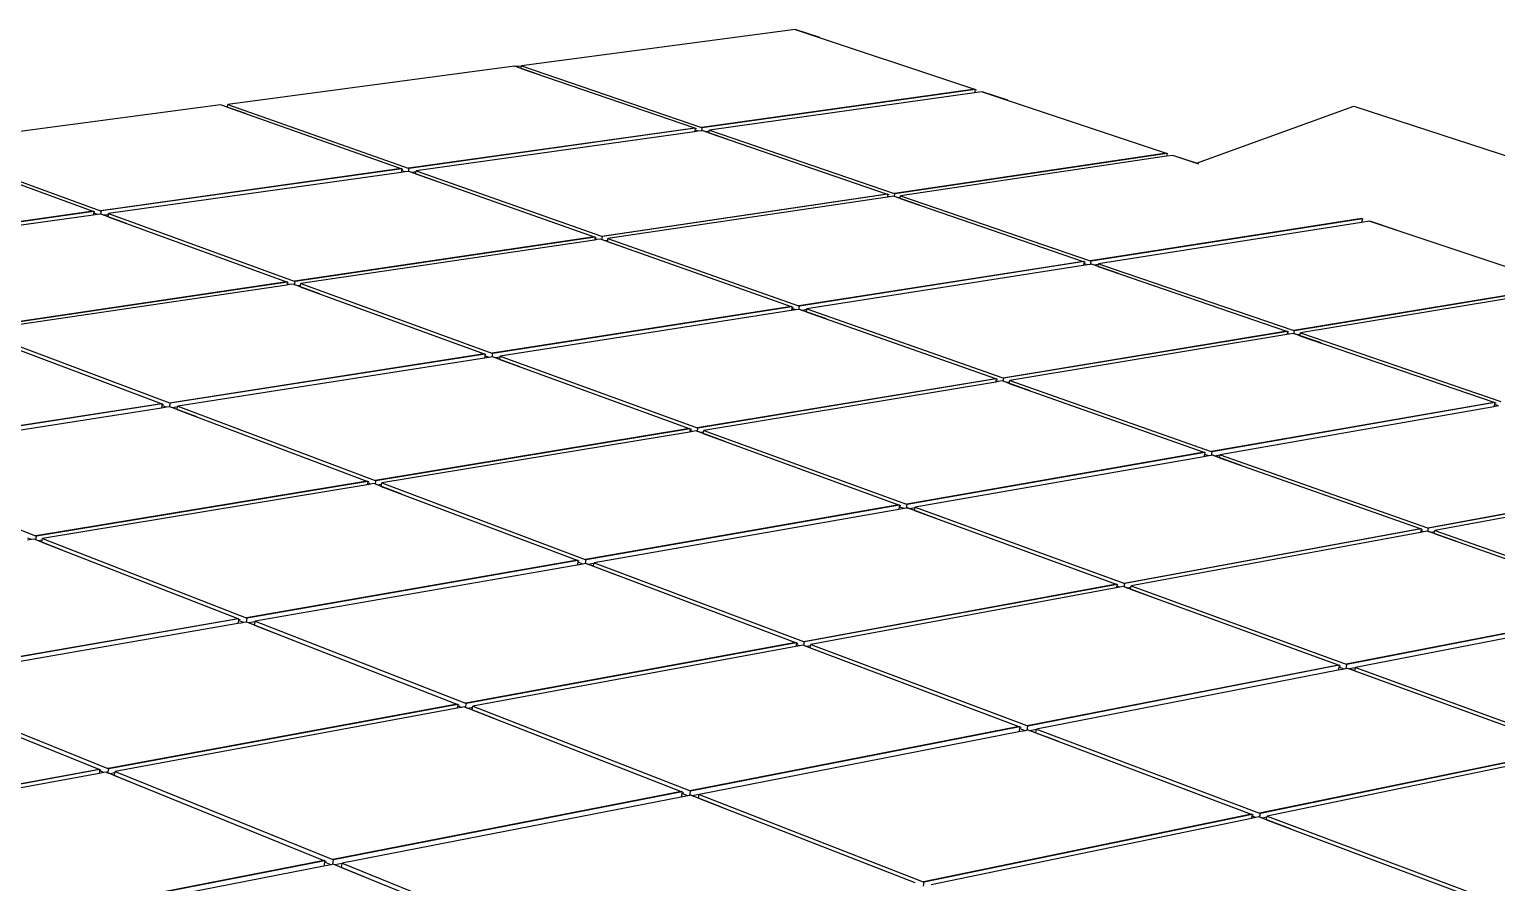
# Model space of a CAD drawing. Header units: inches. Extents: x -1381 to 1917, y -1058 to 799.
# Drawn here: x 354.7 to 771.7, y 556.3 to 798.9 of the extents above; entities that cross this region are included whole.
import ezdxf

# ---------------------------------------------------------------- set-up
doc = ezdxf.new("R2010")
doc.units = ezdxf.units.IN
doc.header["$MEASUREMENT"] = 0

msp = doc.modelspace()

# ---------------------------------------------------------------- linework, layer by layer
for p, q in [((572.34, 798.89), (494.59, 788.53)), ((572.34, 798.89), (623.28, 781.88)), ((579.37, 796.54), (572.34, 798.89)), ((492.59, 788.41), (411.12, 777.55)), ((492.59, 788.41), (494.59, 788.53)), ((494.45, 787.77), (492.59, 788.41)), ((492.59, 788.41), (492.59, 788.41)), ((499.64, 785.98), (492.59, 788.41)), ((494.45, 787.77), (494.59, 788.53)), ((494.59, 788.53), (545.7, 770.99)), ((494.45, 787.77), (543.7, 770.86)), ((623.35, 781.85), (545.78, 770.97)), ((623.51, 781.8), (545.94, 770.91)), ((623.32, 780.82), (547.95, 770.22)), ((623.3, 781.87), (623.35, 781.85)), ((623.51, 781.8), (623.32, 780.82)), ((625.51, 781.13), (623.32, 780.82)), ((623.35, 781.85), (623.47, 781.81)), ((623.47, 781.81), (623.51, 781.8)), ((623.51, 781.8), (623.59, 781.78)), ((623.76, 781.72), (623.82, 781.7)), ((625.51, 781.13), (677.8, 763.67)), ((632.73, 778.72), (625.52, 781.13)), ((409.04, 777.42), (323.6, 766.05)), ((410.99, 776.74), (409.04, 777.42)), ((409.04, 777.42), (409.04, 777.42)), ((416.11, 774.93), (409.04, 777.42)), ((410.99, 776.74), (411.12, 777.55)), ((410.99, 776.74), (460.29, 759.31)), ((411.12, 777.55), (462.38, 759.45)), ((686.38, 760.8), (731.14, 777.04)), ((731.14, 777.04), (1233.79, 612.88)), ((543.78, 770.84), (462.45, 759.43)), ((543.94, 770.78), (462.61, 759.37)), ((543.75, 769.78), (464.63, 758.66)), ((543.72, 770.86), (543.78, 770.84)), ((543.84, 770.25), (543.75, 769.78)), ((544.78, 769.93), (543.75, 769.78)), ((543.78, 770.84), (543.9, 770.79)), ((543.94, 770.78), (543.84, 770.25)), ((544.78, 769.93), (543.84, 770.25)), ((543.9, 770.79), (543.94, 770.78)), ((543.94, 770.78), (544.01, 770.76)), ((544.19, 770.69), (544.25, 770.67)), ((545.78, 770.07), (544.78, 769.93)), ((545.78, 770.97), (545.7, 770.99)), ((545.94, 770.91), (545.78, 770.97)), ((545.78, 770.07), (545.94, 770.91)), ((545.95, 770.09), (545.78, 770.07)), ((546.87, 769.77), (545.95, 770.09)), ((545.95, 770.09), (545.95, 770.09)), ((553.19, 767.6), (545.95, 770.09)), ((547.89, 769.92), (546.87, 769.77)), ((547.81, 769.45), (546.87, 769.77)), ((547.81, 769.45), (547.89, 769.92)), ((547.81, 769.45), (598.44, 752.07)), ((547.89, 769.92), (547.95, 770.22)), ((547.95, 770.22), (600.45, 752.21)), ((323.47, 765.17), (372.77, 747.2)), ((323.6, 766.05), (374.94, 747.34)), ((677.87, 763.65), (600.53, 752.19)), ((678.04, 763.59), (600.69, 752.13)), ((677.82, 763.67), (677.87, 763.65)), ((677.87, 763.65), (678, 763.6)), ((678.04, 763.59), (677.88, 762.81)), ((678, 763.6), (678.04, 763.59)), ((678.04, 763.59), (678.11, 763.57)), ((678.3, 763.51), (678.36, 763.49)), ((460.37, 759.29), (375.02, 747.32)), ((460.53, 759.23), (375.18, 747.26)), ((460.31, 759.31), (460.37, 759.29)), ((460.37, 759.29), (460.49, 759.24)), ((460.53, 759.23), (460.44, 758.73)), ((460.49, 759.24), (460.53, 759.23)), ((460.53, 759.23), (460.6, 759.2)), ((460.78, 759.14), (460.84, 759.12)), ((462.45, 759.43), (462.38, 759.45)), ((462.61, 759.37), (462.45, 759.43)), ((462.47, 758.51), (462.61, 759.37)), ((677.88, 762.81), (602.28, 751.58)), ((679.62, 763.06), (677.88, 762.81)), ((686.38, 760.8), (679.62, 763.06)), ((687.03, 760.59), (679.62, 763.06)), ((460.35, 758.21), (377.2, 746.52)), ((460.44, 758.73), (460.35, 758.21)), ((461.46, 758.37), (460.35, 758.21)), ((461.46, 758.37), (460.44, 758.73)), ((462.47, 758.51), (461.46, 758.37)), ((462.54, 758.52), (462.47, 758.51)), ((463.47, 758.19), (462.54, 758.52)), ((462.54, 758.52), (462.54, 758.52)), ((469.81, 755.95), (462.54, 758.52)), ((464.58, 758.35), (463.47, 758.19)), ((464.49, 757.83), (463.47, 758.19)), ((464.49, 757.83), (464.58, 758.35)), ((464.49, 757.83), (515.21, 739.9)), ((464.58, 758.35), (464.63, 758.66)), ((464.63, 758.66), (517.31, 740.05)), ((598.52, 752.04), (517.38, 740.03)), ((598.68, 751.99), (517.55, 739.97)), ((598.53, 751.18), (519.14, 739.41)), ((598.46, 752.07), (598.52, 752.04)), ((598.52, 752.04), (598.65, 752)), ((598.58, 751.45), (598.53, 751.18)), ((599.11, 751.27), (598.53, 751.18)), ((598.68, 751.99), (598.58, 751.45)), ((599.11, 751.27), (598.58, 751.45)), ((598.65, 752), (598.68, 751.99)), ((598.68, 751.99), (598.76, 751.96)), ((598.94, 751.9), (599, 751.88)), ((600.27, 751.44), (599.11, 751.27)), ((600.54, 751.35), (600.27, 751.44)), ((600.27, 751.44), (600.27, 751.44)), ((607.71, 748.89), (600.27, 751.44)), ((600.53, 752.19), (600.45, 752.21)), ((600.69, 752.13), (600.53, 752.19)), ((600.54, 751.35), (600.69, 752.13)), ((601.6, 750.99), (600.54, 751.35)), ((602.18, 751.07), (601.6, 750.99)), ((602.13, 750.81), (601.6, 750.99)), ((602.13, 750.81), (602.18, 751.07)), ((602.13, 750.81), (654.19, 732.93)), ((602.18, 751.07), (602.28, 751.58)), ((602.28, 751.58), (656.2, 733.08)), ((372.84, 747.17), (283.17, 734.59)), ((373, 747.11), (283.32, 734.53)), ((372.79, 747.19), (372.84, 747.17)), ((372.84, 747.17), (372.97, 747.12)), ((372.93, 746.64), (372.84, 746.07)), ((373, 747.11), (372.93, 746.64)), ((374.03, 746.23), (372.93, 746.64)), ((372.97, 747.12), (373, 747.11)), ((373, 747.11), (373.08, 747.08)), ((373.26, 747.02), (373.32, 747)), ((375.02, 747.32), (374.94, 747.34)), ((375.18, 747.26), (375.02, 747.32)), ((375.04, 746.37), (375.18, 747.26)), ((377.15, 746.2), (377.2, 746.52)), ((377.2, 746.52), (430, 727.29)), ((372.84, 746.07), (285.35, 733.77)), ((374.03, 746.23), (372.84, 746.07)), ((375.02, 746.37), (374.03, 746.23)), ((375.04, 746.37), (375.02, 746.37)), ((375.02, 746.37), (375.02, 746.37)), ((382.31, 743.72), (375.02, 746.37)), ((375.95, 746.04), (375.04, 746.37)), ((377.15, 746.2), (375.95, 746.04)), ((377.06, 745.63), (375.95, 746.04)), ((377.06, 745.63), (377.15, 746.2)), ((377.06, 745.63), (427.82, 727.13)), ((733.37, 745.11), (656.28, 733.06)), ((733.53, 745.06), (656.45, 733)), ((733.31, 743.99), (658.57, 732.27)), ((733.31, 745.13), (733.37, 745.11)), ((733.53, 745.06), (733.31, 743.99)), ((735.65, 744.35), (733.31, 743.99)), ((733.37, 745.11), (733.5, 745.07)), ((733.5, 745.07), (733.53, 745.06)), ((733.53, 745.06), (733.61, 745.03)), ((733.8, 744.97), (733.86, 744.95)), ((735.65, 744.35), (790.77, 725.94)), ((743.25, 741.81), (735.65, 744.35)), ((515.29, 739.88), (430.08, 727.26)), ((515.46, 739.82), (430.25, 727.2)), ((515.31, 739), (431.84, 726.62)), ((515.23, 739.9), (515.29, 739.88)), ((515.29, 739.88), (515.42, 739.83)), ((515.36, 739.31), (515.31, 739)), ((515.97, 739.1), (515.31, 739)), ((515.46, 739.82), (515.36, 739.31)), ((515.97, 739.1), (515.36, 739.31)), ((515.42, 739.83), (515.46, 739.82)), ((515.46, 739.82), (515.53, 739.79)), ((515.72, 739.73), (515.78, 739.71)), ((517.05, 739.26), (515.97, 739.1)), ((517.4, 739.13), (517.05, 739.26)), ((517.05, 739.26), (517.05, 739.26)), ((524.52, 736.62), (517.05, 739.26)), ((517.38, 740.03), (517.31, 740.05)), ((517.55, 739.97), (517.38, 740.03)), ((517.4, 739.13), (517.55, 739.97)), ((518.38, 738.78), (517.4, 739.13)), ((519.05, 738.88), (518.38, 738.78)), ((518.99, 738.57), (518.38, 738.78)), ((518.99, 738.57), (519.05, 738.88)), ((518.99, 738.57), (571.19, 720.12)), ((519.05, 738.88), (519.14, 739.41)), ((519.14, 739.41), (573.28, 720.28)), ((654.27, 732.91), (573.36, 720.26)), ((654.44, 732.85), (573.53, 720.2)), ((654.22, 731.75), (575.66, 719.44)), ((654.21, 732.93), (654.27, 732.91)), ((654.33, 732.31), (654.22, 731.75)), ((655.4, 731.94), (654.22, 731.75)), ((654.27, 732.91), (654.4, 732.86)), ((654.44, 732.85), (654.33, 732.31)), ((655.4, 731.94), (654.33, 732.31)), ((654.4, 732.86), (654.44, 732.85)), ((654.44, 732.85), (654.52, 732.82)), ((654.71, 732.76), (654.77, 732.74)), ((656.27, 732.07), (655.4, 731.94)), ((656.28, 733.06), (656.2, 733.08)), ((656.27, 732.07), (656.45, 733)), ((656.56, 732.12), (656.27, 732.07)), ((656.45, 733), (656.28, 733.06)), ((657.35, 731.85), (656.56, 732.12)), ((656.57, 732.12), (656.56, 732.12)), ((664.21, 729.5), (656.57, 732.12)), ((658.53, 732.04), (657.35, 731.85)), ((658.42, 731.48), (657.35, 731.85)), ((658.42, 731.48), (658.53, 732.04)), ((658.42, 731.48), (711.99, 713.1)), ((658.53, 732.04), (658.57, 732.27)), ((658.57, 732.27), (714, 713.26)), ((427.9, 727.1), (338.3, 713.84)), ((428.06, 727.04), (338.47, 713.78)), ((427.92, 726.2), (340.07, 713.17)), ((427.84, 727.12), (427.9, 727.1)), ((427.9, 727.1), (428.02, 727.05)), ((427.98, 726.56), (427.92, 726.2)), ((428.67, 726.31), (427.92, 726.2)), ((428.06, 727.04), (427.98, 726.56)), ((428.67, 726.31), (427.98, 726.56)), ((428.02, 727.05), (428.06, 727.04)), ((428.06, 727.04), (428.14, 727.01)), ((428.32, 726.95), (428.38, 726.92)), ((429.66, 726.46), (428.67, 726.31)), ((430.09, 726.3), (429.66, 726.46)), ((429.66, 726.46), (429.66, 726.46)), ((437.15, 723.73), (429.66, 726.46)), ((430.08, 727.26), (430, 727.29)), ((430.25, 727.2), (430.08, 727.26)), ((430.09, 726.3), (430.25, 727.2)), ((431, 725.97), (430.09, 726.3)), ((431.75, 726.08), (431, 725.97)), ((431.69, 725.72), (431, 725.97)), ((431.69, 725.72), (431.75, 726.08)), ((431.69, 725.72), (483.96, 706.66)), ((431.75, 726.08), (431.84, 726.62)), ((431.84, 726.62), (486.15, 706.83)), ((790.85, 725.91), (714.08, 713.23)), ((791.03, 725.86), (714.26, 713.17)), ((790.84, 724.99), (715.93, 712.59)), ((571.27, 720.1), (486.23, 706.8)), ((571.43, 720.04), (486.4, 706.74)), ((571.22, 718.92), (488.54, 705.96)), ((571.21, 720.12), (571.27, 720.1)), ((572.49, 719.11), (571.22, 718.92)), ((571.25, 719.03), (571.22, 718.92)), ((571.34, 719.52), (571.25, 719.03)), ((571.25, 719.03), (571.97, 719.3)), ((571.27, 720.1), (571.4, 720.05)), ((571.43, 720.04), (571.34, 719.52)), ((571.97, 719.3), (571.34, 719.52)), ((571.4, 720.05), (571.43, 720.04)), ((571.43, 720.04), (571.52, 720.01)), ((571.7, 719.94), (571.76, 719.92)), ((572.49, 719.11), (571.97, 719.3)), ((573.35, 719.25), (572.49, 719.11)), ((573.36, 720.26), (573.28, 720.28)), ((573.35, 719.25), (573.53, 720.2)), ((573.57, 719.28), (573.35, 719.25)), ((573.53, 720.2), (573.36, 720.26)), ((574.35, 719), (573.57, 719.28)), ((573.57, 719.28), (573.57, 719.28)), ((581.25, 716.57), (573.57, 719.28)), ((575.62, 719.2), (574.35, 719)), ((575.5, 718.6), (574.35, 719)), ((575.5, 718.6), (575.62, 719.2)), ((575.5, 718.6), (629.25, 699.61)), ((575.62, 719.2), (575.66, 719.44)), ((575.66, 719.44), (631.35, 699.78)), ((340.07, 713.17), (394.49, 692.68)), ((712.07, 713.07), (631.43, 699.75)), ((712.01, 713.09), (712.07, 713.07)), ((712.07, 713.07), (712.2, 713.02)), ((714.08, 713.23), (714, 713.26)), ((714.26, 713.17), (714.08, 713.23)), ((714.09, 712.37), (714.26, 713.17)), ((339.91, 712.2), (392.2, 692.5)), ((712.24, 713.01), (631.6, 699.69)), ((712.06, 712.12), (633.29, 699.09)), ((712.13, 712.46), (712.06, 712.12)), ((712.76, 712.24), (712.06, 712.12)), ((712.24, 713.01), (712.13, 712.46)), ((712.76, 712.24), (712.13, 712.46)), ((712.2, 713.02), (712.24, 713.01)), ((712.24, 713.01), (712.33, 712.98)), ((712.52, 712.91), (712.58, 712.89)), ((713.92, 712.43), (712.76, 712.24)), ((714.09, 712.37), (713.92, 712.43)), ((713.92, 712.43), (713.92, 712.43)), ((721.78, 709.73), (713.92, 712.43)), ((715.13, 712.02), (714.09, 712.37)), ((715.84, 712.13), (715.13, 712.02)), ((715.77, 711.8), (715.13, 712.02)), ((715.77, 711.8), (715.84, 712.13)), ((715.77, 711.8), (770.89, 692.88)), ((715.84, 712.13), (715.93, 712.59)), ((715.93, 712.59), (772.91, 693.05)), ((484.05, 706.63), (394.57, 692.65)), ((484.21, 706.57), (394.74, 692.59)), ((484.01, 705.43), (396.88, 691.78)), ((483.98, 706.66), (484.05, 706.63)), ((484.13, 706.09), (484.01, 705.43)), ((485.37, 705.64), (484.01, 705.43)), ((484.05, 706.63), (484.17, 706.59)), ((484.21, 706.57), (484.13, 706.09)), ((485.37, 705.64), (484.13, 706.09)), ((484.17, 706.59), (484.21, 706.57)), ((484.21, 706.57), (484.3, 706.54)), ((484.48, 706.47), (484.55, 706.45)), ((486.23, 705.77), (485.37, 705.64)), ((486.23, 706.8), (486.15, 706.83)), ((486.4, 706.74), (486.23, 706.8)), ((486.23, 705.77), (486.4, 706.74)), ((486.35, 705.79), (486.23, 705.77)), ((487.14, 705.51), (486.35, 705.79)), ((486.35, 705.79), (486.35, 705.79)), ((494.06, 702.98), (486.35, 705.79)), ((488.5, 705.72), (487.14, 705.51)), ((488.38, 705.05), (487.14, 705.51)), ((488.38, 705.05), (488.5, 705.72)), ((488.38, 705.05), (542.25, 685.42)), ((488.5, 705.72), (488.54, 705.96)), ((488.54, 705.96), (544.44, 685.6)), ((629.33, 699.58), (544.52, 685.57)), ((629.5, 699.52), (544.7, 685.51)), ((629.32, 698.61), (546.39, 684.89)), ((629.27, 699.6), (629.33, 699.58)), ((629.4, 698.99), (629.32, 698.61)), ((630.11, 698.74), (629.32, 698.61)), ((629.33, 699.58), (629.46, 699.53)), ((629.5, 699.52), (629.4, 698.99)), ((630.11, 698.74), (629.4, 698.99)), ((629.46, 699.53), (629.5, 699.52)), ((629.5, 699.52), (629.59, 699.49)), ((629.78, 699.42), (629.84, 699.4)), ((631.19, 698.92), (630.11, 698.74)), ((631.43, 698.83), (631.19, 698.92)), ((631.19, 698.92), (631.19, 698.92)), ((639.09, 696.13), (631.19, 698.92)), ((631.43, 699.75), (631.35, 699.78)), ((631.6, 699.69), (631.43, 699.75)), ((631.43, 698.83), (631.6, 699.69)), ((632.41, 698.49), (631.43, 698.83)), ((633.2, 698.62), (632.41, 698.49)), ((633.12, 698.24), (632.41, 698.49)), ((633.12, 698.24), (633.2, 698.62)), ((633.12, 698.24), (688.46, 678.68)), ((633.2, 698.62), (633.29, 699.09)), ((633.29, 699.09), (690.57, 678.86)), ((392.28, 692.47), (298.01, 677.75)), ((392.45, 692.41), (298.18, 677.68)), ((392.22, 692.5), (392.28, 692.47)), ((392.28, 692.47), (392.41, 692.42)), ((392.45, 692.41), (392.38, 691.97)), ((392.41, 692.42), (392.45, 692.41)), ((392.45, 692.41), (392.53, 692.38)), ((392.72, 692.31), (392.78, 692.28)), ((394.57, 692.65), (394.49, 692.68)), ((394.74, 692.59), (394.57, 692.65)), ((394.58, 691.6), (394.74, 692.59)), ((770.98, 692.85), (690.65, 678.83)), ((771.15, 692.79), (690.83, 678.77)), ((771.03, 692.23), (770.89, 691.58)), ((770.91, 692.87), (770.98, 692.85)), ((770.98, 692.85), (771.11, 692.8)), ((771.15, 692.79), (771.03, 692.23)), ((772.24, 691.82), (771.03, 692.23)), ((771.11, 692.8), (771.15, 692.79)), ((771.15, 692.79), (771.24, 692.76)), ((771.44, 692.69), (771.5, 692.67)), ((392.26, 691.24), (300.32, 676.84)), ((392.38, 691.97), (392.26, 691.24)), ((393.71, 691.46), (392.26, 691.24)), ((393.71, 691.46), (392.38, 691.97)), ((394.58, 691.6), (393.71, 691.46)), ((394.6, 691.6), (394.58, 691.6)), ((395.39, 691.3), (394.6, 691.6)), ((394.6, 691.6), (394.6, 691.6)), ((402.32, 688.69), (394.6, 691.6)), ((396.84, 691.53), (395.39, 691.3)), ((396.72, 690.8), (395.39, 691.3)), ((396.72, 690.8), (396.84, 691.53)), ((396.72, 690.8), (450.65, 670.49)), ((396.84, 691.53), (396.88, 691.78)), ((396.88, 691.78), (452.94, 670.68)), ((770.89, 691.58), (693.09, 677.97)), ((772.24, 691.82), (770.89, 691.58)), ((542.33, 685.39), (453.02, 670.65)), ((542.5, 685.33), (453.2, 670.58)), ((542.33, 684.4), (454.9, 669.94)), ((542.26, 685.41), (542.33, 685.39)), ((542.33, 685.39), (542.46, 685.34)), ((542.41, 684.84), (542.33, 684.4)), ((543.21, 684.55), (542.33, 684.4)), ((542.5, 685.33), (542.41, 684.84)), ((543.21, 684.55), (542.41, 684.84)), ((542.46, 685.34), (542.5, 685.33)), ((542.5, 685.33), (542.59, 685.3)), ((542.78, 685.23), (542.84, 685.2)), ((544.19, 684.71), (543.21, 684.55)), ((544.53, 684.59), (544.19, 684.71)), ((544.2, 684.71), (544.19, 684.71)), ((552.13, 681.82), (544.2, 684.71)), ((544.52, 685.57), (544.44, 685.6)), ((544.7, 685.51), (544.52, 685.57)), ((544.53, 684.59), (544.7, 685.51)), ((545.42, 684.26), (544.53, 684.59)), ((546.3, 684.41), (545.42, 684.26)), ((546.22, 683.97), (545.42, 684.26)), ((546.22, 683.97), (546.3, 684.41)), ((546.22, 683.97), (601.73, 663.74)), ((546.3, 684.41), (546.39, 684.89)), ((546.39, 684.89), (603.93, 663.93)), ((300.32, 676.84), (356.48, 654.95)), ((688.55, 678.65), (604.02, 663.9)), ((688.73, 678.58), (604.19, 663.84)), ((688.47, 677.35), (606.46, 663.01)), ((688.62, 678.06), (688.47, 677.35)), ((689.91, 677.6), (688.47, 677.35)), ((688.49, 678.67), (688.55, 678.65)), ((688.55, 678.65), (688.69, 678.6)), ((688.73, 678.58), (688.62, 678.06)), ((689.91, 677.6), (688.62, 678.06)), ((688.69, 678.6), (688.73, 678.58)), ((688.73, 678.58), (688.81, 678.55)), ((689.01, 678.48), (689.08, 678.46)), ((690.62, 677.72), (689.91, 677.6)), ((690.65, 678.83), (690.57, 678.86)), ((690.62, 677.72), (690.83, 678.77)), ((690.98, 677.79), (690.62, 677.72)), ((690.83, 678.77), (690.65, 678.83)), ((691.62, 677.56), (690.98, 677.79)), ((690.98, 677.79), (690.98, 677.79)), ((699.11, 674.92), (690.98, 677.79)), ((693.06, 677.82), (691.62, 677.56)), ((692.91, 677.11), (691.62, 677.56)), ((692.91, 677.11), (693.06, 677.82)), ((692.91, 677.11), (749.94, 656.95)), ((693.06, 677.82), (693.09, 677.97)), ((693.09, 677.97), (752.05, 657.15)), ((832.09, 671.87), (752.14, 657.12)), ((832.27, 671.81), (752.32, 657.05)), ((450.73, 670.45), (356.56, 654.91)), ((450.9, 670.39), (356.74, 654.85)), ((450.74, 669.44), (358.44, 654.18)), ((450.67, 670.48), (450.73, 670.45)), ((450.73, 670.45), (450.86, 670.4)), ((450.83, 669.94), (450.74, 669.44)), ((451.72, 669.6), (450.74, 669.44)), ((450.9, 670.39), (450.83, 669.94)), ((451.72, 669.6), (450.83, 669.94)), ((450.86, 670.4), (450.9, 670.39)), ((450.9, 670.39), (450.99, 670.36)), ((451.18, 670.28), (451.24, 670.26)), ((452.6, 669.75), (451.72, 669.6)), ((453.03, 669.59), (452.6, 669.75)), ((452.6, 669.75), (452.6, 669.75)), ((460.56, 666.75), (452.6, 669.75)), ((453.02, 670.65), (452.94, 670.68)), ((453.2, 670.58), (453.02, 670.65)), ((453.03, 669.59), (453.2, 670.58)), ((453.83, 669.29), (453.03, 669.59)), ((454.81, 669.45), (453.83, 669.29)), ((454.72, 668.95), (453.83, 669.29)), ((454.72, 668.95), (454.81, 669.45)), ((454.72, 668.95), (510.34, 648)), ((454.81, 669.45), (454.9, 669.94)), ((454.9, 669.94), (512.65, 648.2)), ((832.05, 670.83), (754.1, 656.42)), ((601.82, 663.71), (512.73, 648.17)), ((602, 663.64), (512.91, 648.1)), ((601.75, 663.73), (601.82, 663.71)), ((601.9, 663.15), (601.75, 662.38)), ((601.82, 663.71), (601.95, 663.66)), ((602, 663.64), (601.9, 663.15)), ((603.28, 662.64), (601.9, 663.15)), ((601.95, 663.66), (602, 663.64)), ((602, 663.64), (602.08, 663.61)), ((602.28, 663.54), (602.35, 663.51)), ((604.02, 663.9), (603.93, 663.93)), ((603.99, 662.77), (604.19, 663.84)), ((604.19, 663.84), (604.02, 663.9)), ((606.43, 662.85), (606.46, 663.01)), ((606.46, 663.01), (665.74, 641.42)), ((601.75, 662.38), (515.19, 647.25)), ((603.28, 662.64), (601.75, 662.38)), ((603.99, 662.77), (603.28, 662.64)), ((604.26, 662.81), (603.99, 662.77)), ((604.26, 662.82), (604.26, 662.81)), ((612.43, 659.84), (604.26, 662.82)), ((604.9, 662.58), (604.26, 662.81)), ((606.43, 662.85), (604.9, 662.58)), ((606.28, 662.08), (604.9, 662.58)), ((606.28, 662.08), (606.43, 662.85)), ((606.28, 662.08), (663.53, 641.21)), ((356.56, 654.91), (356.48, 654.95)), ((356.74, 654.85), (356.56, 654.91)), ((356.56, 653.77), (356.74, 654.85)), ((750.03, 656.92), (665.82, 641.39)), ((750.21, 656.86), (666.01, 641.32)), ((750, 655.86), (667.8, 640.67)), ((749.96, 656.95), (750.03, 656.92)), ((750.1, 656.32), (750, 655.86)), ((750.93, 656.03), (750, 655.86)), ((750.03, 656.92), (750.17, 656.87)), ((750.21, 656.86), (750.1, 656.32)), ((750.93, 656.03), (750.1, 656.32)), ((750.17, 656.87), (750.21, 656.86)), ((750.21, 656.86), (750.3, 656.83)), ((750.51, 656.75), (750.57, 656.73)), ((752, 656.23), (750.93, 656.03)), ((752.13, 656.18), (752, 656.23)), ((752, 656.23), (752, 656.23)), ((760.36, 653.27), (752, 656.23)), ((752.14, 657.12), (752.05, 657.15)), ((752.13, 656.18), (752.32, 657.05)), ((753.08, 655.84), (752.13, 656.18)), ((752.32, 657.05), (752.14, 657.12)), ((754.02, 656.02), (753.08, 655.84)), ((753.92, 655.55), (753.08, 655.84)), ((753.92, 655.55), (754.02, 656.02)), ((753.92, 655.55), (812.7, 634.78)), ((754.02, 656.02), (754.1, 656.42)), ((754.1, 656.42), (814.8, 634.98)), ((355.27, 653.85), (354.18, 653.67)), ((355.27, 653.85), (354.27, 654.24)), ((356.03, 653.97), (355.27, 653.85)), ((356.03, 653.98), (356.03, 653.97)), ((364.01, 650.86), (356.03, 653.98)), ((356.56, 653.77), (356.03, 653.97)), ((357.26, 653.49), (356.56, 653.77)), ((358.35, 653.67), (357.26, 653.49)), ((358.26, 653.1), (357.26, 653.49)), ((358.26, 653.1), (358.35, 653.67)), ((358.26, 653.1), (413.92, 631.39)), ((358.35, 653.67), (358.44, 654.18)), ((358.44, 654.18), (416.33, 631.61)), ((510.43, 647.96), (416.42, 631.57)), ((510.61, 647.9), (416.6, 631.5)), ((510.37, 646.6), (418.88, 630.61)), ((510.36, 647.99), (510.43, 647.96)), ((510.53, 647.44), (510.37, 646.6)), ((512.01, 646.88), (510.37, 646.6)), ((510.43, 647.96), (510.57, 647.91)), ((510.61, 647.9), (510.53, 647.44)), ((512.01, 646.88), (510.53, 647.44)), ((510.57, 647.91), (510.61, 647.9)), ((510.61, 647.9), (510.7, 647.86)), ((510.9, 647.79), (510.96, 647.76)), ((512.71, 647.01), (512.01, 646.88)), ((512.73, 648.17), (512.65, 648.2)), ((512.71, 647.01), (512.91, 648.1)), ((512.89, 647.04), (512.71, 647.01)), ((512.91, 648.1), (512.73, 648.17)), ((513.52, 646.8), (512.89, 647.04)), ((512.89, 647.04), (512.89, 647.04)), ((521.09, 643.95), (512.89, 647.04)), ((515.16, 647.08), (513.52, 646.8)), ((515, 646.24), (513.52, 646.8)), ((515, 646.24), (515.16, 647.08)), ((515.16, 647.08), (515.19, 647.25)), ((515.19, 647.25), (574.72, 624.83)), ((515, 646.24), (572.41, 624.61)), ((663.62, 641.18), (574.81, 624.8)), ((663.8, 641.11), (575, 624.73)), ((663.6, 640.09), (576.8, 624.05)), ((663.55, 641.2), (663.62, 641.18)), ((663.7, 640.61), (663.6, 640.09)), ((664.62, 640.28), (663.6, 640.09)), ((663.62, 641.18), (663.76, 641.13)), ((663.8, 641.11), (663.7, 640.61)), ((664.62, 640.28), (663.7, 640.61)), ((663.76, 641.13), (663.8, 641.11)), ((663.8, 641.11), (663.89, 641.08)), ((664.1, 641), (664.17, 640.98)), ((665.6, 640.46), (664.62, 640.28)), ((665.82, 640.38), (665.6, 640.46)), ((665.6, 640.46), (665.6, 640.46)), ((674.02, 637.39), (665.6, 640.46)), ((665.82, 641.39), (665.74, 641.42)), ((666.01, 641.32), (665.82, 641.39)), ((665.82, 640.38), (666.01, 641.32)), ((666.69, 640.06), (665.82, 640.38)), ((667.72, 640.25), (666.69, 640.06)), ((667.61, 639.72), (666.69, 640.06)), ((667.61, 639.72), (667.72, 640.25)), ((667.61, 639.72), (726.67, 618.2)), ((667.72, 640.25), (667.8, 640.67)), ((667.8, 640.67), (728.87, 618.42)), ((812.79, 634.74), (728.96, 618.39)), ((812.97, 634.68), (729.15, 618.32)), ((414, 631.35), (314.64, 614.04)), ((414.18, 631.28), (314.82, 613.96)), ((413.96, 629.95), (317.11, 613.04)), ((413.94, 631.38), (414, 631.35)), ((414.12, 630.88), (413.96, 629.95)), ((414.88, 630.11), (413.96, 629.95)), ((414, 631.35), (414.14, 631.3)), ((414.18, 631.28), (414.12, 630.88)), ((414.92, 630.56), (414.12, 630.88)), ((414.14, 631.3), (414.18, 631.28)), ((414.18, 631.28), (414.27, 631.25)), ((414.47, 631.17), (414.54, 631.14)), ((415.7, 630.26), (414.88, 630.11)), ((415.7, 630.26), (414.92, 630.56)), ((416.41, 630.38), (415.7, 630.26)), ((416.42, 631.57), (416.33, 631.61)), ((416.41, 630.38), (416.6, 631.5)), ((416.47, 630.39), (416.41, 630.38)), ((416.6, 631.5), (416.42, 631.57)), ((417.11, 630.14), (416.47, 630.39)), ((416.47, 630.39), (416.47, 630.39)), ((424.69, 627.18), (416.47, 630.39)), ((418.85, 630.44), (417.11, 630.14)), ((418.69, 629.52), (417.11, 630.14)), ((418.69, 629.52), (418.85, 630.44)), ((418.85, 630.44), (418.88, 630.61)), ((418.88, 630.61), (478.61, 607.32)), ((812.67, 633.3), (731.56, 617.44)), ((418.69, 629.52), (476.19, 607.08)), ((572.5, 624.58), (478.7, 607.29)), ((572.69, 624.51), (478.89, 607.21)), ((572.49, 623.46), (480.7, 606.51)), ((572.44, 624.6), (572.5, 624.58)), ((572.6, 624.05), (572.49, 623.46)), ((573.62, 623.67), (572.49, 623.46)), ((572.5, 624.58), (572.65, 624.53)), ((572.69, 624.51), (572.6, 624.05)), ((573.62, 623.67), (572.6, 624.05)), ((572.65, 624.53), (572.69, 624.51)), ((572.69, 624.51), (572.78, 624.48)), ((572.98, 624.4), (573.05, 624.37)), ((574.49, 623.83), (573.62, 623.67)), ((574.8, 623.71), (574.49, 623.83)), ((574.49, 623.83), (574.49, 623.83)), ((582.95, 620.64), (574.49, 623.83)), ((574.81, 624.8), (574.72, 624.83)), ((574.8, 623.71), (575, 624.73)), ((575.59, 623.42), (574.8, 623.71)), ((575, 624.73), (574.81, 624.8)), ((576.72, 623.62), (575.59, 623.42)), ((576.6, 623.03), (575.59, 623.42)), ((576.6, 623.03), (576.72, 623.62)), ((576.6, 623.03), (635.88, 600.7)), ((576.72, 623.62), (576.8, 624.05)), ((576.8, 624.05), (638.19, 600.94)), ((726.76, 618.17), (638.28, 600.91)), ((726.95, 618.1), (638.47, 600.84)), ((726.84, 617.59), (726.65, 616.69)), ((726.69, 618.19), (726.76, 618.17)), ((726.76, 618.17), (726.9, 618.11)), ((726.95, 618.1), (726.84, 617.59)), ((728.38, 617.03), (726.84, 617.59)), ((726.9, 618.11), (726.95, 618.1)), ((726.95, 618.1), (727.04, 618.06)), ((727.25, 617.99), (727.32, 617.96)), ((728.96, 618.39), (728.87, 618.42)), ((728.9, 617.13), (729.15, 618.32)), ((729.35, 617.22), (728.9, 617.13)), ((729.15, 618.32), (728.96, 618.39)), ((729.82, 617.05), (729.35, 617.22)), ((729.35, 617.22), (729.35, 617.22)), ((738.03, 614.06), (729.35, 617.22)), ((731.55, 617.39), (729.82, 617.05)), ((731.36, 616.49), (731.55, 617.39)), ((731.55, 617.39), (731.56, 617.44)), ((731.56, 617.44), (794.53, 594.51)), ((317.11, 613.04), (376.97, 588.8)), ((726.65, 616.69), (640.89, 599.92)), ((728.38, 617.03), (726.65, 616.69)), ((728.9, 617.13), (728.38, 617.03)), ((731.36, 616.49), (729.82, 617.05)), ((731.36, 616.49), (792.32, 594.27)), ((316.93, 611.85), (374.43, 588.54)), ((476.28, 607.05), (377.06, 588.76)), ((476.47, 606.98), (377.25, 588.69)), ((476.28, 605.9), (379.06, 587.95)), ((476.22, 607.08), (476.28, 607.05)), ((476.28, 607.05), (476.43, 606.99)), ((476.4, 606.57), (476.28, 605.9)), ((477.52, 606.13), (476.28, 605.9)), ((476.47, 606.98), (476.4, 606.57)), ((477.52, 606.13), (476.4, 606.57)), ((476.43, 606.99), (476.47, 606.98)), ((476.47, 606.98), (476.56, 606.94)), ((476.77, 606.86), (476.83, 606.83)), ((478.28, 606.27), (477.52, 606.13)), ((478.69, 606.11), (478.28, 606.27)), ((478.28, 606.27), (478.28, 606.27)), ((486.77, 602.96), (478.28, 606.27)), ((478.7, 607.29), (478.61, 607.32)), ((478.69, 606.11), (478.89, 607.21)), ((479.38, 605.84), (478.69, 606.11)), ((478.89, 607.21), (478.7, 607.29)), ((480.62, 606.07), (479.38, 605.84)), ((480.5, 605.4), (479.38, 605.84)), ((480.5, 605.4), (480.62, 606.07)), ((480.5, 605.4), (539.92, 582.21)), ((480.62, 606.07), (480.7, 606.51)), ((480.7, 606.51), (542.35, 582.47)), ((635.97, 600.67), (542.44, 582.43)), ((636.16, 600.6), (542.63, 582.36)), ((635.9, 600.7), (635.97, 600.67)), ((635.97, 600.67), (636.11, 600.61)), ((636.16, 600.6), (636.07, 600.13)), ((636.11, 600.61), (636.16, 600.6)), ((636.16, 600.6), (636.25, 600.56)), ((636.46, 600.48), (636.53, 600.46)), ((638.28, 600.91), (638.19, 600.94)), ((638.23, 599.62), (638.47, 600.84)), ((638.47, 600.84), (638.28, 600.91)), ((635.87, 599.16), (545.06, 581.41)), ((636.07, 600.13), (635.87, 599.16)), ((637.71, 599.51), (635.87, 599.16)), ((637.71, 599.51), (636.07, 600.13)), ((638.23, 599.62), (637.71, 599.51)), ((638.58, 599.69), (638.23, 599.62)), ((639.05, 599.51), (638.58, 599.69)), ((638.58, 599.69), (638.58, 599.69)), ((647.3, 596.4), (638.58, 599.69)), ((640.88, 599.87), (639.05, 599.51)), ((640.68, 598.89), (639.05, 599.51)), ((640.68, 598.89), (640.88, 599.87)), ((640.68, 598.89), (701.92, 575.82)), ((640.88, 599.87), (640.89, 599.92)), ((640.89, 599.92), (704.24, 576.08)), ((792.41, 594.23), (704.33, 576.04)), ((792.61, 594.16), (704.53, 575.97)), ((792.35, 593.02), (706.45, 575.24)), ((374.52, 588.51), (269.39, 569.14)), ((374.71, 588.43), (269.58, 569.06)), ((374.45, 588.54), (374.52, 588.51)), ((374.52, 588.51), (374.66, 588.45)), ((374.65, 588.08), (374.52, 587.33)), ((374.71, 588.43), (374.65, 588.08)), ((375.89, 587.58), (374.65, 588.08)), ((374.66, 588.45), (374.71, 588.43)), ((374.71, 588.43), (374.8, 588.4)), ((375, 588.31), (375.07, 588.29)), ((377.06, 588.76), (376.97, 588.8)), ((377.05, 587.48), (377.25, 588.69)), ((377.25, 588.69), (377.06, 588.76)), ((378.99, 587.5), (379.06, 587.95)), ((379.06, 587.95), (440.9, 562.91)), ((374.52, 587.33), (271.39, 568.29)), ((375.89, 587.58), (374.52, 587.33)), ((376.52, 587.7), (375.89, 587.58)), ((377.05, 587.48), (376.52, 587.7)), ((376.52, 587.7), (376.52, 587.7)), ((385.03, 584.25), (376.52, 587.7)), ((377.63, 587.25), (377.05, 587.48)), ((378.99, 587.5), (377.63, 587.25)), ((378.86, 586.75), (377.63, 587.25)), ((378.86, 586.75), (378.99, 587.5)), ((378.86, 586.75), (438.35, 562.64)), ((540.01, 582.18), (440.99, 562.88)), ((540.2, 582.1), (441.18, 562.8)), ((539.93, 580.63), (443.62, 561.81)), ((540.13, 581.69), (539.93, 580.63)), ((541.87, 581.01), (539.93, 580.63)), ((539.94, 582.21), (540.01, 582.18)), ((540.01, 582.18), (540.16, 582.12)), ((540.2, 582.1), (540.13, 581.69)), ((541.87, 581.01), (540.13, 581.69)), ((540.16, 582.12), (540.2, 582.1)), ((540.2, 582.1), (540.3, 582.07)), ((540.51, 581.98), (540.58, 581.96)), ((542.4, 581.11), (541.87, 581.01)), ((542.44, 582.43), (542.35, 582.47)), ((542.4, 581.11), (542.63, 582.36)), ((542.64, 581.15), (542.4, 581.11)), ((542.63, 582.36), (542.44, 582.43)), ((543.1, 580.97), (542.64, 581.15)), ((542.64, 581.15), (542.64, 581.15)), ((551.4, 577.73), (542.64, 581.15)), ((545.05, 581.35), (543.1, 580.97)), ((544.85, 580.29), (543.1, 580.97)), ((544.85, 580.29), (545.05, 581.35)), ((544.85, 580.29), (606.3, 556.31)), ((545.05, 581.35), (545.06, 581.41)), ((545.06, 581.41), (608.73, 556.58)), ((702.02, 575.79), (608.83, 556.54)), ((702.21, 575.71), (609.03, 556.47)), ((701.95, 575.81), (702.02, 575.79)), ((702.02, 575.79), (702.17, 575.73)), ((702.21, 575.71), (702.12, 575.24)), ((702.17, 575.73), (702.21, 575.71)), ((702.21, 575.71), (702.31, 575.68)), ((702.53, 575.59), (702.6, 575.57)), ((704.33, 576.04), (704.24, 576.08)), ((704.31, 574.92), (704.53, 575.97)), ((704.53, 575.97), (704.33, 576.04)), ((701.97, 574.54), (610.96, 555.71)), ((702.12, 575.24), (701.97, 574.54)), ((703.27, 574.81), (701.97, 574.54)), ((703.27, 574.81), (702.12, 575.24)), ((704.14, 574.99), (703.27, 574.81)), ((704.31, 574.92), (704.14, 574.99)), ((704.14, 574.99), (704.14, 574.99)), ((713.14, 571.6), (704.14, 574.99)), ((705.08, 574.63), (704.31, 574.92)), ((706.38, 574.9), (705.08, 574.63)), ((706.23, 574.2), (705.08, 574.63)), ((706.23, 574.2), (706.38, 574.9)), ((706.23, 574.2), (769.52, 550.36)), ((706.38, 574.9), (706.45, 575.24)), ((706.45, 575.24), (771.84, 550.63)), ((438.44, 562.6), (333.42, 542.14)), ((438.63, 562.53), (333.61, 542.06)), ((438.37, 561.01), (336.06, 541.03)), ((438.37, 562.63), (438.44, 562.6)), ((438.57, 562.17), (438.37, 561.01)), ((440.44, 561.41), (438.37, 561.01)), ((438.44, 562.6), (438.59, 562.54)), ((438.63, 562.53), (438.57, 562.17)), ((440.44, 561.41), (438.57, 562.17)), ((438.59, 562.54), (438.63, 562.53)), ((438.63, 562.53), (438.72, 562.49)), ((438.94, 562.4), (439.01, 562.37)), ((440.96, 561.52), (440.44, 561.41)), ((440.99, 562.88), (440.9, 562.91)), ((440.96, 561.52), (441.18, 562.8)), ((441.07, 561.54), (440.96, 561.52)), ((441.18, 562.8), (440.99, 562.88)), ((441.54, 561.35), (441.07, 561.54)), ((441.07, 561.54), (441.07, 561.54)), ((449.87, 557.97), (441.07, 561.54)), ((443.61, 561.75), (441.54, 561.35)), ((443.41, 560.59), (441.54, 561.35)), ((443.41, 560.59), (443.61, 561.75)), ((443.41, 560.59), (504.99, 535.64)), ((443.61, 561.75), (443.62, 561.81)), ((443.62, 561.81), (507.54, 535.93)), ((608.83, 556.54), (608.73, 556.58)), ((608.8, 555.33), (609.03, 556.47)), ((609.03, 556.47), (608.83, 556.54))]:
    msp.add_line(p, q)

doc.saveas('drawing.dxf')
